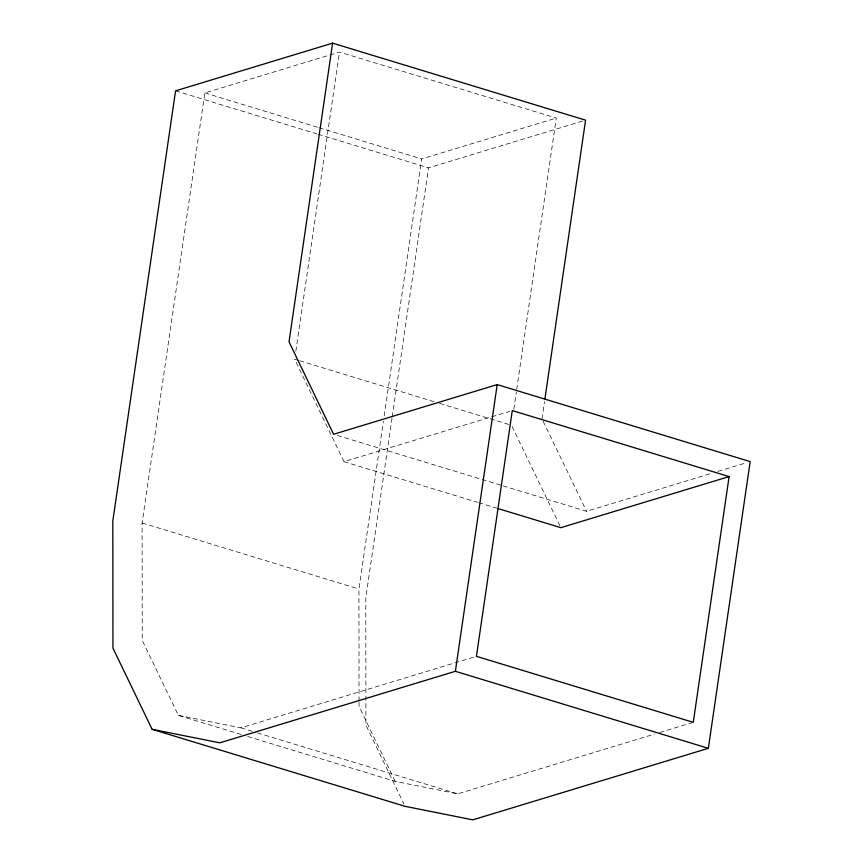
<?xml version="1.0" encoding="UTF-8"?>
<svg xmlns="http://www.w3.org/2000/svg" width="863" height="863" viewBox="0 0 863 863"><rect width="100%" height="100%" fill="white"/><g stroke="black" fill="none" stroke-linecap="round" stroke-linejoin="round"><path stroke-width="0.65" stroke-dasharray="4.32 3.24" d="M241.241 734.51L178.371 715.373L142.222 640.389L142.115 522.989L204.855 92.934L339.461 52.06L556.29 118.069L516.516 390.68M295.815 351.263L339.461 52.06M359.04 701.069L358.943 589.008L383.409 421.241M384.186 415.923L421.683 158.954L556.29 118.069M392.018 418.167L365.793 597.908L365.912 725.093L403.906 803.906M392.212 416.84L428.533 167.853L583 120.949M513.809 409.289L516.322 392.007M541.996 418.868L544.531 401.532M298.501 360.41L294.65 359.245L344.024 461.673L490.454 417.207M491.737 416.818L509.72 411.349M503.097 485.88L586.56 511.295L711.522 473.345M717.962 471.381L746.312 462.784M178.371 715.373L240.874 727.854L476.441 656.322M247.649 736.473L395.2 781.382L457.703 793.874L654.65 734.057M659.796 732.493L691.986 722.719M204.855 92.934L317.757 127.314M319.04 127.702L421.683 158.954M175.567 90.842L316.818 133.851M318.102 134.24L428.533 167.853M299.774 360.799L434.499 401.813M439.623 403.377L510.195 424.866M337.444 435.459L501.813 485.491M344.024 461.673L477.455 502.298M478.738 502.687L496.71 508.156M142.115 522.989L358.943 589.008M240.874 727.854L252.417 731.371M257.552 732.935L457.703 793.874M543.161 421.263L586.56 511.295M512.061 426.451L560.853 527.681M395.2 781.382L359.051 706.398L359.04 702.396"/><path stroke-width="1.29" d="M332.611 43.15L289.029 341.845L333.593 434.283L497.207 384.596L750.174 461.608L708.35 748.307L472.784 819.85L405.071 806.322L152.104 729.311L112.945 648.081L112.826 520.896L175.567 90.842L332.611 43.15L585.578 120.162L544.92 398.857M152.104 729.311L219.817 742.838L455.384 671.295L497.207 384.596M729.116 476.581L693.269 722.331L476.441 656.322L512.288 410.572L729.116 476.581L560.853 527.681L497.983 508.544M455.384 671.295L708.35 748.307"/></g></svg>
